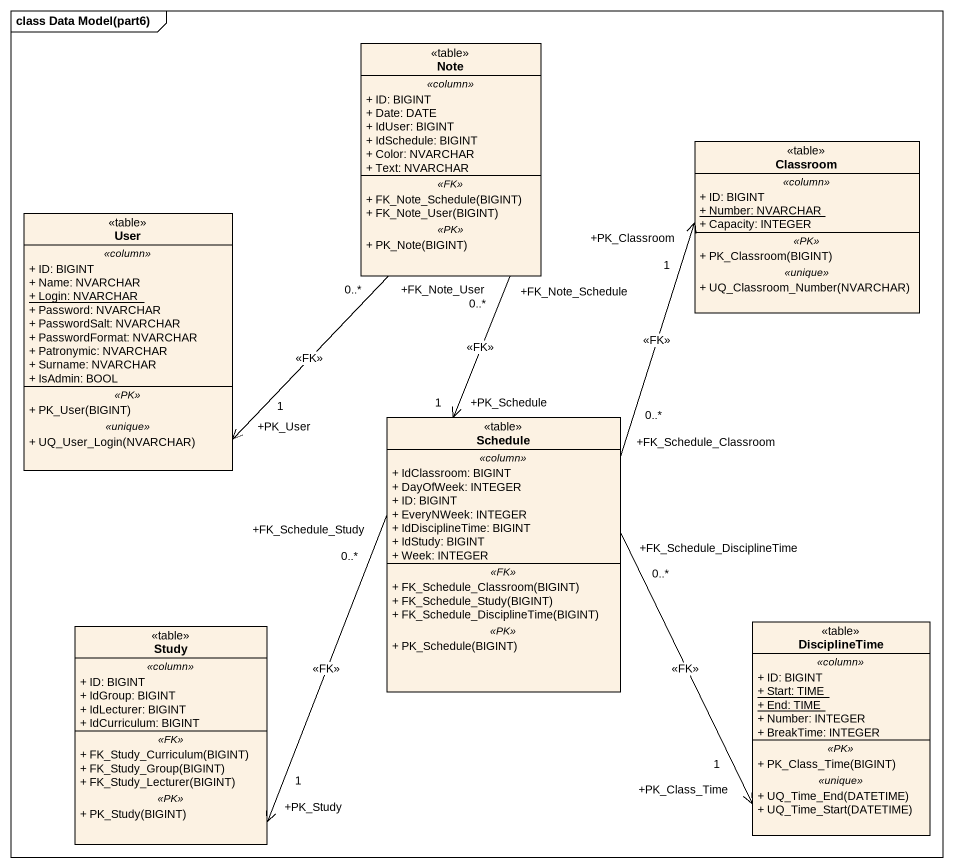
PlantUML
@startuml
mainframe class Data Model(part6)
hide circle
hide empty members
skinparam classAttributeIconSize 0
class "Note" as Note_ <<table>> {
  .. <<column>> ..
  + ID: BIGINT
  + Date: DATE
  + IdUser: BIGINT
  + IdSchedule: BIGINT
  + Color: NVARCHAR
  + Text: NVARCHAR
  .. <<FK>> ..
  + FK_Note_Schedule(BIGINT)
  + FK_Note_User(BIGINT)
  .. <<PK>> ..
  + PK_Note(BIGINT)
}
class Classroom <<table>> {
  .. <<column>> ..
  + ID: BIGINT
  {static} + Number: NVARCHAR
  + Capacity: INTEGER
  .. <<PK>> ..
  + PK_Classroom(BIGINT)
  .. <<unique>> ..
  + UQ_Classroom_Number(NVARCHAR)
}
class User <<table>> {
  .. <<column>> ..
  + ID: BIGINT
  + Name: NVARCHAR
  {static} + Login: NVARCHAR
  + Password: NVARCHAR
  + PasswordSalt: NVARCHAR
  + PasswordFormat: NVARCHAR
  + Patronymic: NVARCHAR
  + Surname: NVARCHAR
  + IsAdmin: BOOL
  .. <<PK>> ..
  + PK_User(BIGINT)
  .. <<unique>> ..
  + UQ_User_Login(NVARCHAR)
}
class Schedule <<table>> {
  .. <<column>> ..
  + IdClassroom: BIGINT
  + DayOfWeek: INTEGER
  + ID: BIGINT
  + EveryNWeek: INTEGER
  + IdDisciplineTime: BIGINT
  + IdStudy: BIGINT
  + Week: INTEGER
  .. <<FK>> ..
  + FK_Schedule_Classroom(BIGINT)
  + FK_Schedule_Study(BIGINT)
  + FK_Schedule_DisciplineTime(BIGINT)
  .. <<PK>> ..
  + PK_Schedule(BIGINT)
}
class Study <<table>> {
  .. <<column>> ..
  + ID: BIGINT
  + IdGroup: BIGINT
  + IdLecturer: BIGINT
  + IdCurriculum: BIGINT
  .. <<FK>> ..
  + FK_Study_Curriculum(BIGINT)
  + FK_Study_Group(BIGINT)
  + FK_Study_Lecturer(BIGINT)
  .. <<PK>> ..
  + PK_Study(BIGINT)
}
class DisciplineTime <<table>> {
  .. <<column>> ..
  + ID: BIGINT
  {static} + Start: TIME
  {static} + End: TIME
  + Number: INTEGER
  + BreakTime: INTEGER
  .. <<PK>> ..
  + PK_Class_Time(BIGINT)
  .. <<unique>> ..
  + UQ_Time_End(DATETIME)
  + UQ_Time_Start(DATETIME)
}
Note_ "+FK_Note_User\n0..*" -left-> "+PK_User\n1" User : <<FK>>
Note_ "+FK_Note_Schedule\n0..*" --> "+PK_Schedule\n1" Schedule : <<FK>>
Schedule "+FK_Schedule_Classroom\n0..*" -up-> "+PK_Classroom\n1" Classroom : <<FK>>
Schedule "+FK_Schedule_Study\n0..*" -left-> "+PK_Study\n1" Study : <<FK>>
Schedule "+FK_Schedule_DisciplineTime\n0..*" -right-> "+PK_Class_Time\n1" DisciplineTime : <<FK>>
@enduml
